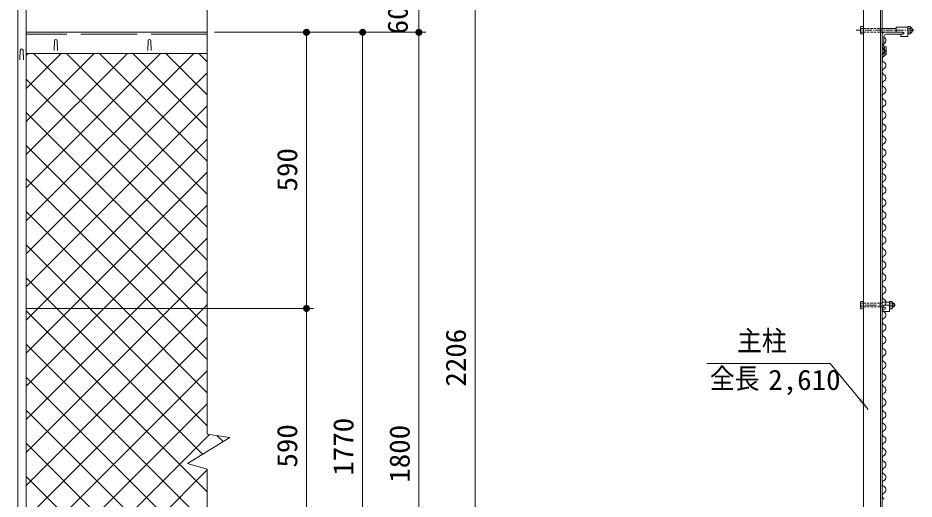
# Model space of a CAD drawing. Units: millimetres at full size. Extents: x -4455 to 4455, y -3150 to 3150.
# Drawn here: x -1407 to 506, y 523 to 1551 of the extents above; entities that cross this region are included whole.
import ezdxf
from ezdxf.enums import TextEntityAlignment as Align

# ---------------------------------------------------------------- set-up
doc = ezdxf.new("R2010")
doc.units = ezdxf.units.MM
doc.header["$LTSCALE"] = 20
for name, pattern in [('DASHED', [7.5, 6, -1.5]), ('USER1', [2, 1.25, -0.25, 0.25, -0.25]), ('USER2', [0.375, 0.25, -0.125]), ('USER3', [1.125, 0.75, -0.125, 0.125, -0.125])]:
    doc.linetypes.add(name, pattern=pattern)
for name, color, linetype, lineweight in [('0-0_1部材', 3, 'Continuous', 18), ('0-1_6文字', 3, 'Continuous', 18), ('0-2_5寸法', 1, 'Continuous', 18), ('0-3_SUNPOU', 1, 'Continuous', 18), ('0-4_8部品', 3, 'Continuous', 18), ('0-6_2網', 4, 'Continuous', 18), ('0-7_AMI', 3, 'Continuous', 18), ('0-C_BUHIN', 3, 'Continuous', 18), ('0-E_0', 3, 'Continuous', 18)]:
    doc.layers.add(name, color=color, linetype=linetype, lineweight=lineweight)
doc.styles.add('ＭＳ ゴシック', font='')
doc.styles.get('ＭＳ ゴシック').set_extended_font_data('MS Gothic')

# ---------------------------------------------------------------- blocks, each defined once
blk = doc.blocks.new('M1')
at = {"layer": '0-3_SUNPOU'}
blk.add_line((-5, 0), (-38.58, 0), dxfattribs=at)
for points in [[(0, 0), (-5, 0), (-4.96, 0.63)], [(0, 0), (-4.96, -0.63), (-5, 0)], [(0, 0), (-4.96, 0.63), (-4.84, 1.24)], [(0, 0), (-4.84, -1.24), (-4.96, -0.63)], [(0, 0), (-4.84, 1.24), (-4.65, 1.84)], [(0, 0), (-4.65, -1.84), (-4.84, -1.24)], [(0, 0), (-4.65, 1.84), (-4.38, 2.41)], [(0, 0), (-4.38, -2.41), (-4.65, -1.84)], [(0, 0), (-4.38, 2.41), (-4.05, 2.94)], [(0, 0), (-4.05, -2.94), (-4.38, -2.41)], [(0, 0), (-4.05, 2.94), (-3.64, 3.42)], [(0, 0), (-3.64, -3.42), (-4.05, -2.94)], [(0, 0), (-3.64, 3.42), (-3.19, 3.85)], [(0, 0), (-3.19, -3.85), (-3.64, -3.42)], [(0, 0), (-3.19, 3.85), (-2.68, 4.22)], [(0, 0), (-2.68, -4.22), (-3.19, -3.85)], [(0, 0), (-2.68, 4.22), (-2.13, 4.52)], [(0, 0), (-2.13, -4.52), (-2.68, -4.22)], [(0, 0), (-2.13, 4.52), (-1.55, 4.76)], [(0, 0), (-1.55, -4.76), (-2.13, -4.52)], [(0, 0), (-1.55, 4.76), (-0.94, 4.91)], [(0, 0), (-0.94, -4.91), (-1.55, -4.76)], [(0, 0), (-0.94, 4.91), (-0.31, 4.99)], [(0, 0), (-0.31, -4.99), (-0.94, -4.91)], [(0, 0), (-0.31, 4.99), (0.31, 4.99)], [(0, 0), (0.31, -4.99), (-0.31, -4.99)], [(0, 0), (0.31, 4.99), (0.94, 4.91)], [(0, 0), (0.94, 4.91), (1.55, 4.76)], [(0, 0), (1.55, 4.76), (2.13, 4.52)], [(0, 0), (2.13, 4.52), (2.68, 4.22)], [(0, 0), (2.68, 4.22), (3.19, 3.85)], [(0, 0), (3.19, 3.85), (3.64, 3.42)], [(0, 0), (3.64, 3.42), (4.05, 2.94)], [(0, 0), (4.05, 2.94), (4.38, 2.41)], [(0, 0), (4.38, 2.41), (4.65, 1.84)], [(0, 0), (4.65, 1.84), (4.84, 1.24)], [(0, 0), (4.84, 1.24), (4.96, 0.63)], [(0, 0), (4.96, 0.63), (5, 0)], [(0, 0), (0.94, -4.91), (0.31, -4.99)], [(0, 0), (1.55, -4.76), (0.94, -4.91)], [(0, 0), (2.13, -4.52), (1.55, -4.76)], [(0, 0), (2.68, -4.22), (2.13, -4.52)], [(0, 0), (3.19, -3.85), (2.68, -4.22)], [(0, 0), (3.64, -3.42), (3.19, -3.85)], [(0, 0), (4.05, -2.94), (3.64, -3.42)], [(0, 0), (4.38, -2.41), (4.05, -2.94)], [(0, 0), (4.65, -1.84), (4.38, -2.41)], [(0, 0), (4.84, -1.24), (4.65, -1.84)], [(0, 0), (4.96, -0.63), (4.84, -1.24)], [(0, 0), (5, 0), (4.96, -0.63)]]:
    blk.add_solid(points, dxfattribs=at)
blk = doc.blocks.new('NAMIX13')
at = {"layer": '0-7_AMI'}
for centre, start, end in [((-71.1, -133.3), 298.07249, 61.92751), ((71.1, -400), 118.07249, 241.92751), ((-71.1, -666.7), 298.07249, 61.92751), ((71.1, -933.3), 118.07249, 241.92751), ((-71.1, -1200), 298.07249, 61.92751), ((71.1, -1466.7), 118.07249, 241.92751), ((71.1, -2000), 118.07249, 241.92751), ((-71.1, -1733.3), 298.07249, 61.92751), ((-71.1, -2266.7), 298.07249, 61.92751), ((71.1, -2533.3), 118.07249, 241.92751), ((-71.1, -2800), 298.07249, 61.92751), ((71.1, -3066.7), 118.07249, 241.92751), ((-71.1, -3333.3), 298.07249, 61.92751), ((71.1, -3600), 118.07249, 241.92751), ((-71.1, -3866.7), 298.07249, 61.92751), ((71.1, -4133.3), 118.07249, 241.92751), ((71.1, -4666.7), 118.07249, 241.92751), ((-71.1, -4400), 298.07249, 61.92751), ((-71.1, -4933.3), 298.07249, 61.92751), ((71.1, -5200), 118.07249, 241.92751), ((-71.1, -5466.7), 298.07249, 61.92751), ((71.1, -5733.3), 118.07249, 241.92751)]:
    blk.add_arc(centre, 151.1, start, end, dxfattribs=at)

msp = doc.modelspace()

# ---------------------------------------------------------------- linework, layer by layer
at = {"layer": '0-0_1部材', "color": 4}
for p, q in [((-1002.32, 661.79), (-1002.32, 2026.63)), ((-1044.41, 599.44), (-954.63, 655.16)), ((-1002.32, 661.79), (-954.63, 655.16)), ((-1002.32, 587.45), (-1044.41, 599.44)), ((-1002.32, -413.15), (-1002.32, 587.45))]:
    msp.add_line(p, q, dxfattribs=at)
at = {"layer": '0-0_1部材'}
for p, q in [((-1406.64, 1970.35), (-1406.64, -579.36)), ((-1329.39, 1482.14), (-1328.64, 1502.64)), ((-1321.89, 1482.14), (-1322.64, 1502.64)), ((-1129.39, 1482.14), (-1128.64, 1502.64)), ((-1121.89, 1482.14), (-1122.64, 1502.64))]:
    msp.add_line(p, q, dxfattribs=at)
at = {"layer": '0-0_1部材', "color": 7}
for p, q in [((-1389.14, 1970.35), (-1389.14, -579.36)), ((398.09, 1569.92), (398.09, -579.36)), ((434.59, 1579.7), (434.59, -579.36)), ((438.09, 1580.64), (438.09, -579.36)), ((-1002.32, 1520.64), (-1389.14, 1520.64)), ((438.09, 1475.64), (438.09, 1515.64)), ((442.09, 1478.64), (442.09, 1512.14)), ((446.59, 1516.64), (480.09, 1516.64)), ((-1002.32, 1475.64), (-1389.14, 1475.64)), ((438.09, 1472.04), (442.97, 1475.82)), ((438.09, 1475.64), (439.09, 1475.64)), ((438.09, 1467.62), (446.47, 1474.1)), ((442.97, 1489.49), (442.97, 1475.82)), ((446.47, 1489.49), (442.97, 1489.49)), ((446.47, 1489.49), (446.47, 1474.1))]:
    msp.add_line(p, q, dxfattribs=at)
at = {"layer": '0-0_1部材', "color": 1, "linetype": 'DASHED'}
msp.add_line((-1002.32, 1516.64), (-1389.14, 1516.64), dxfattribs=at)
at = {"layer": '0-0_1部材', "color": 7}
msp.add_lwpolyline([(443.09, 1520.64), (483.09, 1520.64), (483.09, 1519.64)], dxfattribs=at)
for centre, radius, start, end in [((443.09, 1515.64), 5, 90, 180), ((446.59, 1512.14), 4.5, 90, 180), ((480.09, 1519.64), 3, 270, 360), ((439.09, 1478.64), 3, 270, 360)]:
    msp.add_arc(centre, radius, start, end, dxfattribs=at)
at = {"layer": '0-0_1部材'}
for centre in [(-1325.64, 1502.64), (-1125.64, 1502.64)]:
    msp.add_arc(centre, 3, 0, 180, dxfattribs=at)
at = {"layer": '0-1_6文字', "color": 7}
msp.add_lwpolyline([(63.94, 813.34), (327.33, 813.34), (408.59, 715.02)], dxfattribs=at)
msp.add_solid([(409.86, 713.48), (386.73, 733.28), (394.76, 739.92)], dxfattribs=at)
at = {"layer": '0-2_5寸法'}
for p, q in [((-430.75, 1926.64), (-430.75, -279.36)), ((-550.75, 1520.64), (-550.75, 1580.64)), ((-987.32, 1520.64), (-535.75, 1520.64)), ((-987.32, 1520.64), (-535.75, 1520.64)), ((-987.32, 1520.64), (-655.75, 1520.64)), ((-987.32, 1520.64), (-775.75, 1520.64)), ((-790.75, 930.64), (-790.75, 1520.64)), ((-670.75, -249.36), (-670.75, 1520.64)), ((-550.75, 1520.64), (-550.75, -279.36)), ((-550.75, 1490.64), (-550.75, 1460.64)), ((-1028.65, 930.64), (-775.75, 930.64)), ((-987.32, 930.64), (-775.75, 930.64)), ((-790.75, 340.64), (-790.75, 930.64))]:
    msp.add_line(p, q, dxfattribs=at)
at = {"layer": '0-4_8部品'}
for p, q in [((392.8, 1532.93), (398.09, 1532.93)), ((467.9, 1531.41), (492.9, 1531.41)), ((467.9, 1531.41), (467.9, 1520.91)), ((492.9, 1517.25), (492.9, 1532.93)), ((492.9, 1531.41), (492.9, 1511.41)), ((499.3, 1519.17), (499.3, 1531.01)), ((391.69, 1519.17), (392.8, 1517.25)), ((392.38, 1529.09), (398.09, 1529.09)), ((392.38, 1521.09), (398.09, 1521.09)), ((438.09, 1529.09), (467.9, 1529.09)), ((438.09, 1521.09), (467.9, 1521.09)), ((467.9, 1520.91), (482.65, 1520.91)), ((477.9, 1516.41), (482.65, 1516.41)), ((477.9, 1516.41), (477.9, 1511.41)), ((477.9, 1511.41), (492.9, 1511.41)), ((498.61, 1529.09), (492.9, 1529.09)), ((498.61, 1521.09), (492.9, 1521.09)), ((498.19, 1517.25), (492.9, 1517.25)), ((499.3, 1519.17), (498.19, 1517.25)), ((391.69, 943.7), (392.8, 945.62)), ((391.69, 931.86), (391.69, 943.7)), ((392.38, 941.78), (398.09, 941.78)), ((392.8, 945.62), (398.09, 945.62)), ((398.09, 929.94), (398.09, 945.62)), ((438.09, 944.1), (453.84, 944.1)), ((453.84, 929.94), (453.84, 945.62)), ((453.84, 944.1), (453.84, 924.1)), ((459.55, 941.78), (453.84, 941.78)), ((460.24, 931.86), (460.24, 943.7)), ((460.24, 941.78), (463.79, 941.78)), ((463.79, 933.78), (463.79, 941.78)), ((392.38, 933.78), (398.09, 933.78)), ((438.09, 933.6), (443.59, 933.6)), ((438.84, 929.1), (438.84, 924.1)), ((438.84, 929.1), (443.59, 929.1)), ((438.84, 924.1), (453.84, 924.1)), ((459.55, 933.78), (453.84, 933.78)), ((459.13, 929.94), (453.84, 929.94)), ((460.24, 931.86), (459.13, 929.94)), ((460.24, 933.78), (463.79, 933.78))]:
    msp.add_line(p, q, dxfattribs=at)
at = {"layer": '0-4_8部品', "color": 1, "linetype": 'USER3'}
msp.add_line((506.32, 1525.09), (383.04, 1525.09), dxfattribs=at)
at = {"layer": '0-4_8部品', "linetype": 'USER2'}
for p, q in [((398.09, 1529.09), (438.09, 1529.09)), ((398.09, 1521.09), (438.09, 1521.09))]:
    msp.add_line(p, q, dxfattribs=at)
at = {"layer": '0-4_8部品', "color": 1, "linetype": 'USER1'}
msp.add_line((466.42, 937.78), (387.38, 937.78), dxfattribs=at)
at = {"layer": '0-4_8部品', "color": 1, "linetype": 'USER2'}
for p, q in [((398.09, 941.78), (438.09, 941.78)), ((398.09, 933.78), (438.09, 933.78))]:
    msp.add_line(p, q, dxfattribs=at)
at = {"layer": '0-4_8部品', "color": 7}
msp.add_line((438.09, 922.64), (438.09, 938.64), dxfattribs=at)
at = {"layer": '0-4_8部品', "color": 1}
for p, q in [((460.24, 940.98), (464.2, 940.98)), ((460.24, 934.58), (464.2, 934.58))]:
    msp.add_line(p, q, dxfattribs=at)
at = {"layer": '0-4_8部品'}
for points in [[(391.69, 1519.17), (391.69, 1531.01), (392.8, 1532.93)], [(392.8, 1517.25), (398.09, 1517.25), (398.09, 1532.93)], [(499.3, 1531.01), (498.19, 1532.93), (492.9, 1532.93)], [(460.24, 943.7), (459.13, 945.62), (453.84, 945.62)], [(391.69, 931.86), (392.8, 929.94), (398.09, 929.94)]]:
    msp.add_lwpolyline(points, dxfattribs=at)
for centre, radius, start, end in [((394.72, 1531.01), 3.03, 180, 219.3382), ((496.27, 1531.01), 3.03, 320.6618, 360), ((496.15, 1525.09), 6.71, 298.05542, 61.94458), ((403.69, 1525.09), 12, 160.52878, 199.47122), ((394.72, 1519.17), 3.03, 140.6618, 180), ((482.65, 1518.66), 2.25, 270, 90), ((487.3, 1525.09), 12, 340.52878, 19.47122), ((496.27, 1519.17), 3.03, 360, 39.3382), ((394.72, 943.7), 3.03, 180, 219.3382), ((403.69, 937.78), 12, 160.52878, 199.47122), ((457.21, 943.7), 3.03, 320.6618, 0), ((448.24, 937.78), 12, 340.52878, 19.47122), ((456.87, 937.78), 8, 330, 30), ((394.72, 931.86), 3.03, 140.6618, 180), ((443.59, 931.35), 2.25, 270, 90), ((457.21, 931.86), 3.03, 0, 39.3382)]:
    msp.add_arc(centre, radius, start, end, dxfattribs=at)
at = {"layer": '0-6_2網'}
for p, q in [((-1389.14, 1471.54), (-1385.04, 1475.64)), ((-1389.14, 1400.83), (-1314.33, 1475.64)), ((-1389.14, 1330.12), (-1243.61, 1475.64)), ((-1389.14, 1259.41), (-1172.9, 1475.64)), ((-1389.14, 1188.7), (-1102.19, 1475.64)), ((-1389.14, 1117.99), (-1031.48, 1475.64)), ((-1002.32, 1104.26), (-1373.7, 1475.64)), ((-1002.32, 1174.97), (-1302.99, 1475.64)), ((-1002.32, 1245.68), (-1232.28, 1475.64)), ((-1002.32, 1316.4), (-1161.57, 1475.64)), ((-1002.32, 1387.11), (-1090.85, 1475.64)), ((-1002.32, 1457.82), (-1020.14, 1475.64)), ((-1389.14, 1047.28), (-1002.32, 1434.09)), ((-1002.32, 1033.55), (-1389.14, 1420.37)), ((-1389.14, 976.56), (-1002.32, 1363.38)), ((-1002.32, 962.84), (-1389.14, 1349.66)), ((-1040.83, 930.64), (-1389.14, 1278.95)), ((-1111.54, 930.64), (-1389.14, 1208.24)), ((-1293.64, 930.64), (-1002.32, 1221.96)), ((-1222.93, 930.64), (-1002.32, 1151.25)), ((-1152.22, 930.64), (-1002.32, 1080.54)), ((-1081.51, 930.64), (-1002.32, 1009.83)), ((-1010.8, 930.64), (-1002.32, 939.12)), ((-1389.14, 835.14), (-1293.64, 930.64)), ((-1389.14, 764.43), (-1222.93, 930.64)), ((-1389.14, 693.72), (-1152.22, 930.64)), ((-1389.14, 623.01), (-1081.51, 930.64)), ((-1389.14, 552.3), (-1010.8, 930.64)), ((-1002.32, 538.58), (-1389.14, 925.39)), ((-1002.32, 821.42), (-1111.54, 930.64)), ((-1002.32, 892.13), (-1040.83, 930.64)), ((-1389.14, 481.59), (-1002.32, 868.4)), ((-1002.32, 467.87), (-1389.14, 854.68)), ((-1389.14, 410.88), (-1002.32, 797.69)), ((-1002.32, 397.16), (-1389.14, 783.97)), ((-1016.51, 340.64), (-1389.14, 713.26)), ((-968.73, 646.41), (-981.17, 658.85)), ((-1087.23, 340.64), (-1389.14, 642.55)), ((-1247.24, 340.64), (-1002.32, 585.56)), ((-1157.94, 340.64), (-1389.14, 571.84))]:
    msp.add_line(p, q, dxfattribs=at)
for points in [[(-1389.14, 905.85), (-1364.35, 930.64), (-1002.32, 1292.67)], [(-1002.32, 750.71), (-1182.25, 930.64), (-1389.14, 1137.53)], [(-1002.32, 680), (-1252.96, 930.64), (-1389.14, 1066.81)], [(-1012.36, 619.33), (-1323.67, 930.64), (-1389.14, 996.1)], [(-1389.14, 340.17), (-1388.66, 340.64), (-1002.32, 726.98)], [(-1389.14, 269.46), (-1317.95, 340.64), (-997.48, 661.12)]]:
    msp.add_lwpolyline(points, dxfattribs=at)
at = {"layer": '0-7_AMI'}
for centre, start, end in [((445.85, 1490.01), 118.07249, 241.92751), ((438.74, 1503.34), 298.07249, 61.92751), ((438.74, 1476.68), 298.07249, 61.92751), ((445.85, 1463.34), 118.07249, 241.92751), ((438.74, 1450.01), 298.07249, 61.92751), ((445.85, 1436.68), 118.07249, 241.92751), ((445.85, 1410.01), 118.07249, 241.92751), ((438.74, 1423.34), 298.07249, 61.92751)]:
    msp.add_arc(centre, 7.56, start, end, dxfattribs=at)
at = {"layer": '0-C_BUHIN'}
msp.add_line((-1002.32, 930.64), (-1389.14, 930.64), dxfattribs=at)
at = {"layer": '0-E_0'}
for p, q in [((-1402.39, 1462.02), (-1401.64, 1482.52)), ((-1394.89, 1462.02), (-1395.64, 1482.52))]:
    msp.add_line(p, q, dxfattribs=at)
msp.add_arc((-1398.64, 1482.52), 3, 0, 180, dxfattribs=at)

# ---------------------------------------------------------------- block references
at = {"layer": '0-2_5寸法', "xscale": 1.5, "yscale": 1.5}
for p, rotation in [((-790.75, 1520.64), 90), ((-670.75, 1520.64), 90), ((-550.75, 1520.64), 90), ((-550.75, 1520.64), 90), ((-790.75, 930.64), 270), ((-790.75, 930.64), 90)]:
    msp.add_blockref('M1', p, dxfattribs=dict(at, rotation=rotation))
at = {"layer": '0-6_2網', "xscale": 0.05, "yscale": 0.05}
for p in [(442.29, 1403.34), (442.29, 1110.01), (442.29, 816.68)]:
    msp.add_blockref('NAMIX13', p, dxfattribs=at)

# ---------------------------------------------------------------- texts
at = {"layer": '0-1_6文字', "style": 'ＭＳ ゴシック'}
for s, width, p in [('主柱', 0.9, (128.28, 826.98)), ('全長', 0.9, (70.27, 746.53)), ('2,610', 1.05, (195.01, 743.55))]:
    msp.add_text(s, height=43.26, dxfattribs=dict(at, width=width)).set_placement(p, align=Align.BOTTOM_LEFT)
at = {"layer": '0-2_5寸法', "color": 3, "style": 'ＭＳ ゴシック', "width": 1.05}
for s, p in [('60', (-561.38, 1516.27)), ('590', (-797.42, 1180.64)), ('2206', (-437.42, 763.64)), ('1770', (-677.42, 573.39)), ('590', (-797.42, 590.64)), ('1800', (-557.42, 558.39))]:
    msp.add_text(s, height=43.26, rotation=90, dxfattribs=at).set_placement(p, align=Align.BOTTOM_LEFT)

doc.saveas('drawing.dxf')
